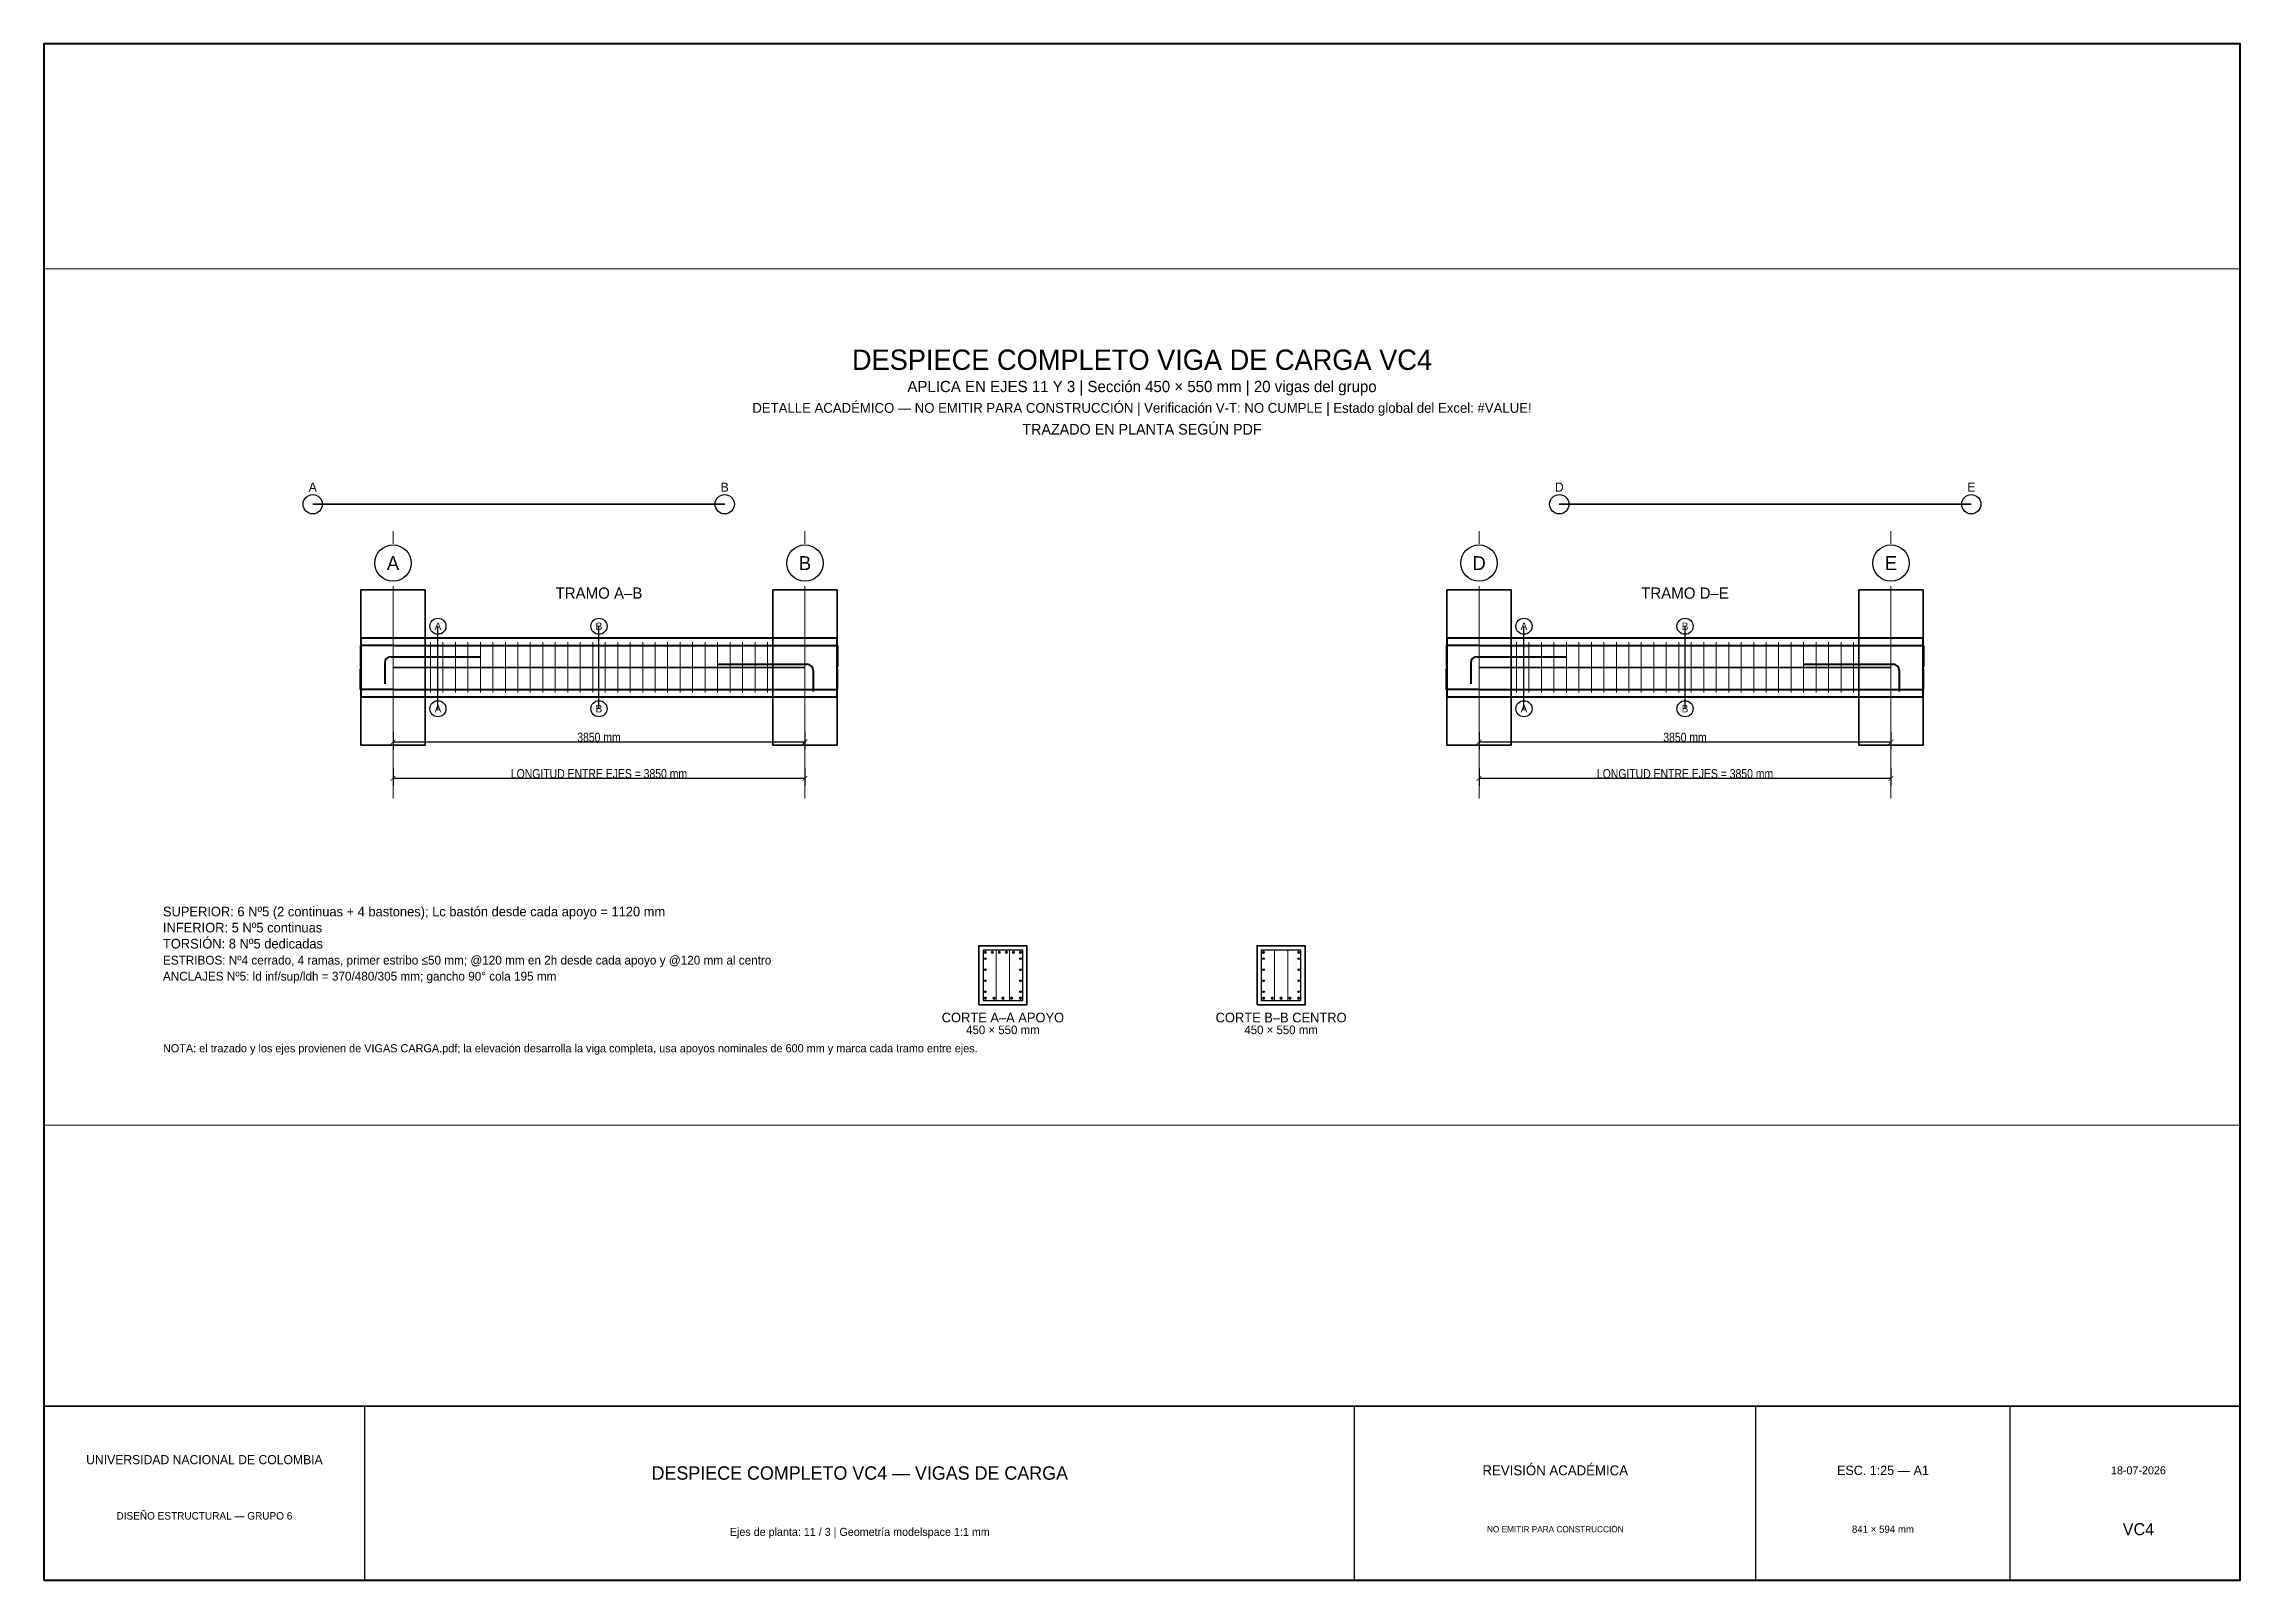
# Paper-space layout 'VC4_CARGA' of a CAD drawing. Header units: millimetres. Extents: x 10 to 831, y 10 to 584.
# The model-space entities are those that its viewports show. They can reach past a viewport. Long polylines and large blocks are cut down to what shows.
import ezdxf
from ezdxf.enums import TextEntityAlignment as Align

# ---------------------------------------------------------------- set-up
doc = ezdxf.new("R2010")
doc.units = ezdxf.units.MM
doc.linetypes.add('CENTER', pattern=[5.08, 3.175, -0.635, 0.635, -0.635])
for name, color, linetype in [('COLUMNAS', 7, 'Continuous'), ('CORTES', 7, 'Continuous'), ('COTAS', 7, 'Continuous'), ('EJES', 7, 'Continuous'), ('ESTRIBOS', 7, 'Continuous'), ('MARCO', 7, 'Continuous'), ('REF_INF', 7, 'Continuous'), ('REF_SUP_BASTON', 7, 'Continuous'), ('REF_SUP_CONT', 7, 'Continuous'), ('REF_TORSION', 7, 'Continuous'), ('TEXTO', 7, 'Continuous'), ('TRAZADO_PLANTA', 7, 'Continuous'), ('VIGA', 7, 'Continuous')]:
    doc.layers.add(name, color=color, linetype=linetype)
doc.styles.add('OpenSansCondensed-Light', font='OpenSansCondensed-Light.ttf')
doc.dimstyles.new('EZDXF', dxfattribs={"dimtxt": 0.25, "dimasz": 0.175, "dimexe": 0.375, "dimexo": 0.125, "dimgap": 0.1, "dimtad": 1, "dimlfac": 100, "dimzin": 12, "dimdsep": 46, "dimtxsty": 'OpenSansCondensed-Light', "dimblk": 'ARCHTICK', "dimcen": 2.5, "dimazin": 3, "dimtfac": 0.5, "dimtmove": 2, "dimatfit": 3})

# ---------------------------------------------------------------- blocks, each defined once
blk = doc.blocks.new('_ARCHTICK')
at = {"color": 0, "linetype": 'BYBLOCK', "const_width": 0.15}
blk.add_lwpolyline([(-0.5, -0.5), (0.5, 0.5)], dxfattribs=at)

msp = doc.modelspace()

# ---------------------------------------------------------------- linework, layer by layer
at = {"layer": 'COLUMNAS', "color": 7, "lineweight": 35}
for points in [[(2200, -21550), (2800, -21550), (2800, -20100), (2200, -20100)], [(6050, -21550), (6650, -21550), (6650, -20100), (6050, -20100)], [(12350, -21550), (12950, -21550), (12950, -20100), (12350, -20100)], [(16200, -21550), (16800, -21550), (16800, -20100), (16200, -20100)]]:
    msp.add_lwpolyline(points, close=True, dxfattribs=at)
at = {"layer": 'CORTES', "color": 7, "lineweight": 25}
for p, q in [((2920, -21210), (2920, -20440)), ((4425, -21210), (4425, -20440)), ((13070, -21210), (13070, -20440)), ((14575, -21210), (14575, -20440))]:
    msp.add_line(p, q, dxfattribs=at)
for centre in [(2920, -20440), (4425, -20440), (13070, -20440), (14575, -20440), (2920, -21210), (4425, -21210), (13070, -21210), (14575, -21210)]:
    msp.add_circle(centre, 75, dxfattribs=at)
at = {"layer": 'EJES', "color": 7, "linetype": 'CENTER', "lineweight": 18}
for p, q in [((2500, -22050), (2500, -19550)), ((6350, -22050), (6350, -19550)), ((12650, -22050), (12650, -19550)), ((16500, -22050), (16500, -19550))]:
    msp.add_line(p, q, dxfattribs=at)
at = {"layer": 'EJES', "color": 7, "lineweight": 25}
for centre in [(2500, -19850), (6350, -19850), (12650, -19850), (16500, -19850)]:
    msp.add_circle(centre, 170, dxfattribs=at)
at = {"layer": 'ESTRIBOS', "color": 7, "lineweight": 15}
for p, q in [((2850, -21060), (2850, -20590)), ((2966.66667, -21060), (2966.66667, -20590)), ((3083.33333, -21060), (3083.33333, -20590)), ((3200, -21060), (3200, -20590)), ((3316.66667, -21060), (3316.66667, -20590)), ((3433.33333, -21060), (3433.33333, -20590)), ((3550, -21060), (3550, -20590)), ((3666.66667, -21060), (3666.66667, -20590)), ((3783.33333, -21060), (3783.33333, -20590)), ((3900, -21060), (3900, -20590)), ((4016.66667, -21060), (4016.66667, -20590)), ((4133.33333, -21060), (4133.33333, -20590)), ((4250, -21060), (4250, -20590)), ((4366.66667, -21060), (4366.66667, -20590)), ((4483.33333, -21060), (4483.33333, -20590)), ((4600, -21060), (4600, -20590)), ((4716.66667, -21060), (4716.66667, -20590)), ((4833.33333, -21060), (4833.33333, -20590)), ((4950, -21060), (4950, -20590)), ((5066.66667, -21060), (5066.66667, -20590)), ((5183.33333, -21060), (5183.33333, -20590)), ((5300, -21060), (5300, -20590)), ((5416.66667, -21060), (5416.66667, -20590)), ((5533.33333, -21060), (5533.33333, -20590)), ((5650, -21060), (5650, -20590)), ((5766.66667, -21060), (5766.66667, -20590)), ((5883.33333, -21060), (5883.33333, -20590)), ((6000, -21060), (6000, -20590)), ((13000, -21060), (13000, -20590)), ((13116.66667, -21060), (13116.66667, -20590)), ((13233.33333, -21060), (13233.33333, -20590)), ((13350, -21060), (13350, -20590)), ((13466.66667, -21060), (13466.66667, -20590)), ((13583.33333, -21060), (13583.33333, -20590)), ((13700, -21060), (13700, -20590)), ((13816.66667, -21060), (13816.66667, -20590)), ((13933.33333, -21060), (13933.33333, -20590)), ((14050, -21060), (14050, -20590)), ((14166.66667, -21060), (14166.66667, -20590)), ((14283.33333, -21060), (14283.33333, -20590)), ((14400, -21060), (14400, -20590)), ((14516.66667, -21060), (14516.66667, -20590)), ((14633.33333, -21060), (14633.33333, -20590)), ((14750, -21060), (14750, -20590)), ((14866.66667, -21060), (14866.66667, -20590)), ((14983.33333, -21060), (14983.33333, -20590)), ((15100, -21060), (15100, -20590)), ((15216.66667, -21060), (15216.66667, -20590)), ((15333.33333, -21060), (15333.33333, -20590)), ((15450, -21060), (15450, -20590)), ((15566.66667, -21060), (15566.66667, -20590)), ((15683.33333, -21060), (15683.33333, -20590)), ((15800, -21060), (15800, -20590)), ((15916.66667, -21060), (15916.66667, -20590)), ((16033.33333, -21060), (16033.33333, -20590)), ((16150, -21060), (16150, -20590))]:
    msp.add_line(p, q, dxfattribs=at)
at = {"layer": 'ESTRIBOS', "color": 7, "lineweight": 20}
for p, q in [((8138.33333, -23935), (8138.33333, -23465)), ((8261.66667, -23935), (8261.66667, -23465)), ((10738.33333, -23935), (10738.33333, -23465)), ((10861.66667, -23935), (10861.66667, -23465))]:
    msp.add_line(p, q, dxfattribs=at)
at = {"layer": 'ESTRIBOS', "color": 7, "lineweight": 25}
for points in [[(8015, -23935), (8385, -23935), (8385, -23465), (8015, -23465)], [(10615, -23935), (10985, -23935), (10985, -23465), (10615, -23465)]]:
    msp.add_lwpolyline(points, close=True, dxfattribs=at)
at = {"layer": 'REF_INF', "color": 7, "lineweight": 40}
for p, q in [((2195, -21030), (2195, -20835)), ((6655, -21030), (6655, -20835)), ((12345, -21030), (12345, -20835)), ((16805, -21030), (16805, -20835)), ((2500, -21030), (2195, -21030)), ((2500, -21030), (6350, -21030)), ((6350, -21030), (6655, -21030)), ((12650, -21030), (12345, -21030)), ((12650, -21030), (16500, -21030)), ((16500, -21030), (16805, -21030))]:
    msp.add_line(p, q, dxfattribs=at)
at = {"layer": 'REF_INF', "color": 7, "lineweight": 35}
for centre in [(8035.65, -23914.35), (8117.825, -23914.35), (8200, -23914.35), (8282.175, -23914.35), (8364.35, -23914.35), (10635.65, -23914.35), (10717.825, -23914.35), (10800, -23914.35), (10882.175, -23914.35), (10964.35, -23914.35)]:
    msp.add_circle(centre, 7.95, dxfattribs=at)
at = {"layer": 'REF_SUP_BASTON', "color": 7, "lineweight": 40}
for p, q in [((2481.02765, -20725), (3315, -20725)), ((12631.02765, -20725), (13465, -20725)), ((2423.07765, -20782.95), (2423.07765, -20977.95)), ((5535, -20795), (6368.97235, -20795)), ((6426.92235, -20852.95), (6426.92235, -21047.95)), ((12573.07765, -20782.95), (12573.07765, -20977.95)), ((15685, -20795), (16518.97235, -20795)), ((16576.92235, -20852.95), (16576.92235, -21047.95))]:
    msp.add_line(p, q, dxfattribs=at)
for centre, start, end in [((2481.02765, -20782.95), 90, 180), ((12631.02765, -20782.95), 90, 180), ((6368.97235, -20852.95), 0, 90), ((16518.97235, -20852.95), 0, 90)]:
    msp.add_arc(centre, 57.95, start, end, dxfattribs=at)
at = {"layer": 'REF_SUP_CONT', "color": 7, "lineweight": 40}
for p, q in [((2500, -20620), (2195, -20620)), ((2195, -20620), (2195, -20815)), ((2500, -20620), (6350, -20620)), ((6350, -20620), (6655, -20620)), ((6655, -20620), (6655, -20815)), ((12650, -20620), (12345, -20620)), ((12345, -20620), (12345, -20815)), ((12650, -20620), (16500, -20620)), ((16500, -20620), (16805, -20620)), ((16805, -20620), (16805, -20815))]:
    msp.add_line(p, q, dxfattribs=at)
at = {"layer": 'REF_SUP_CONT', "color": 7, "lineweight": 35}
for centre in [(8035.65, -23485.65), (8101.39, -23485.65), (8167.13, -23485.65), (8232.87, -23485.65), (8298.61, -23485.65), (8364.35, -23485.65), (10635.65, -23485.65), (10964.35, -23485.65)]:
    msp.add_circle(centre, 7.95, dxfattribs=at)
at = {"layer": 'REF_TORSION', "color": 7, "lineweight": 35}
for p, q in [((2500, -20825), (6350, -20825)), ((12650, -20825), (16500, -20825))]:
    msp.add_line(p, q, dxfattribs=at)
at = {"layer": 'REF_TORSION', "color": 7, "lineweight": 30}
for centre in [(8035.65, -23545.65), (8364.35, -23545.65), (10635.65, -23545.65), (10964.35, -23545.65), (8035.65, -23648.55), (8035.65, -23751.45), (8364.35, -23648.55), (8364.35, -23751.45), (10635.65, -23648.55), (10635.65, -23751.45), (10964.35, -23648.55), (10964.35, -23751.45), (8035.65, -23854.35), (8364.35, -23854.35), (10635.65, -23854.35), (10964.35, -23854.35)]:
    msp.add_circle(centre, 7.95, dxfattribs=at)
at = {"layer": 'TRAZADO_PLANTA', "color": 7, "lineweight": 35}
for points in [[(1750, -19300), (5600, -19300)], [(13400, -19300), (17250, -19300)]]:
    msp.add_lwpolyline(points, dxfattribs=at)
at = {"layer": 'TRAZADO_PLANTA', "color": 7, "lineweight": 25}
for centre in [(1750, -19300), (5600, -19300), (13400, -19300), (17250, -19300)]:
    msp.add_circle(centre, 90, dxfattribs=at)
at = {"layer": 'VIGA', "color": 7, "lineweight": 40}
for points in [[(2200, -21100), (6650, -21100), (6650, -20550), (2200, -20550)], [(12350, -21100), (16800, -21100), (16800, -20550), (12350, -20550)]]:
    msp.add_lwpolyline(points, close=True, dxfattribs=at)
at = {"layer": 'VIGA', "color": 7, "lineweight": 35}
for points in [[(7975, -23975), (8425, -23975), (8425, -23425), (7975, -23425)], [(10575, -23975), (11025, -23975), (11025, -23425), (10575, -23425)]]:
    msp.add_lwpolyline(points, close=True, dxfattribs=at)

# ---------------------------------------------------------------- texts
at = {"layer": 'CORTES', "color": 7}
for s, height, p in [('A', 70, (2920, -20440)), ('B', 70, (4425, -20440)), ('A', 70, (13070, -20440)), ('B', 70, (14575, -20440)), ('A', 70, (2920, -21210)), ('B', 70, (4425, -21210)), ('A', 70, (13070, -21210)), ('B', 70, (14575, -21210)), ('CORTE A–A APOYO', 90, (8200, -24095)), ('CORTE B–B CENTRO', 90, (10800, -24095))]:
    msp.add_text(s, height=height, dxfattribs=at).set_placement(p, align=Align.MIDDLE_CENTER)
at = {"layer": 'EJES', "color": 7}
for s, p in [('A', (2500, -19850)), ('B', (6350, -19850)), ('D', (12650, -19850)), ('E', (16500, -19850))]:
    msp.add_text(s, height=130, dxfattribs=at).set_placement(p, align=Align.MIDDLE_CENTER)
at = {"layer": 'ESTRIBOS', "color": 7}
msp.add_text('ESTRIBOS: Nº4 cerrado, 4 ramas, primer estribo ≤50 mm; @120 mm en 2h desde cada apoyo y @120 mm al centro', height=82, dxfattribs=at).set_placement((350, -23600))
at = {"layer": 'REF_INF', "color": 7}
msp.add_text('INFERIOR: 5 Nº5 continuas', height=90, dxfattribs=at).set_placement((350, -23300))
at = {"layer": 'REF_SUP_CONT', "color": 7}
msp.add_text('SUPERIOR: 6 Nº5 (2 continuas + 4 bastones); Lc bastón desde cada apoyo = 1120 mm', height=90, dxfattribs=at).set_placement((350, -23150))
at = {"layer": 'REF_TORSION', "color": 7}
msp.add_text('TORSIÓN: 8 Nº5 dedicadas', height=90, dxfattribs=at).set_placement((350, -23450))
at = {"layer": 'TEXTO', "color": 7}
for s, height, p in [('DESPIECE COMPLETO VIGA DE CARGA VC4', 190, (9500, -17950)), ('APLICA EN EJES 11 Y 3 | Sección 450 × 550 mm | 20 vigas del grupo', 105, (9500, -18200)), ('DETALLE ACADÉMICO — NO EMITIR PARA CONSTRUCCIÓN | Verificación V-T: NO CUMPLE | Estado global del Excel: #VALUE!', 92, (9500, -18400)), ('TRAMO A–B', 105, (4425, -20130)), ('TRAMO D–E', 105, (14575, -20130)), ('450 × 550 mm', 80, (8200, -24210)), ('450 × 550 mm', 80, (10800, -24210))]:
    msp.add_text(s, height=height, dxfattribs=at).set_placement(p, align=Align.MIDDLE_CENTER)
for s, height, p in [('ANCLAJES Nº5: ld inf/sup/ldh = 370/480/305 mm; gancho 90° cola 195 mm', 82, (350, -23750)), ('NOTA: el trazado y los ejes provienen de VIGAS CARGA.pdf; la elevación desarrolla la viga completa, usa apoyos nominales de 600 mm y marca cada tramo entre ejes.', 76, (350, -24420))]:
    msp.add_text(s, height=height, dxfattribs=at).set_placement(p)
at = {"layer": 'TRAZADO_PLANTA', "color": 7}
for s, height, p in [('TRAZADO EN PLANTA SEGÚN PDF', 100, (9500, -18600)), ('A', 85, (1750, -19140)), ('B', 85, (5600, -19140)), ('D', 85, (13400, -19140)), ('E', 85, (17250, -19140))]:
    msp.add_text(s, height=height, dxfattribs=at).set_placement(p, align=Align.MIDDLE_CENTER)

# ---------------------------------------------------------------- dimensions: what is measured, and where the dimension line sits
at = {"layer": 'COTAS'}
for base, p1, p2, text in [((2500, -21520), (2500, -21400), (6350, -21400), '3850 mm'), ((2500, -21860), (2500, -21740), (6350, -21740), 'LONGITUD ENTRE EJES = 3850 mm'), ((12650, -21520), (12650, -21400), (16500, -21400), '3850 mm'), ((12650, -21860), (12650, -21740), (16500, -21740), 'LONGITUD ENTRE EJES = 3850 mm')]:
    msp.add_linear_dim(base=base, p1=p1, p2=p2, text=text, dimstyle='EZDXF', override={"dimtxt": 85, "dimasz": 45, "dimexe": 70, "dimexo": 25, "dimtad": 1, "dimclrd": 7, "dimclre": 7, "dimclrt": 7}, dxfattribs=at).render()

psp = doc.layouts.new('VC4_CARGA')

# ---------------------------------------------------------------- linework, layer by layer
at = {"layer": 'MARCO', "color": 7, "lineweight": 25}
for p, q in [((130, 10), (130, 75)), ((500, 10), (500, 75)), ((650, 10), (650, 75)), ((745, 10), (745, 75))]:
    psp.add_line(p, q, dxfattribs=at)
at = {"layer": 'MARCO', "color": 7, "lineweight": 40}
psp.add_lwpolyline([(10, 10), (831, 10), (831, 584), (10, 584)], close=True, dxfattribs=at)
at = {"layer": 'MARCO', "color": 7, "lineweight": 35}
psp.add_lwpolyline([(10, 10), (831, 10), (831, 75), (10, 75)], close=True, dxfattribs=at)

# ---------------------------------------------------------------- texts
at = {"layer": 'TEXTO', "color": 7}
for s, height, p in [('UNIVERSIDAD NACIONAL DE COLOMBIA', 3.4, (70, 55)), ('DESPIECE COMPLETO VC4 — VIGAS DE CARGA', 5, (315, 50)), ('REVISIÓN ACADÉMICA', 3.7, (575, 51)), ('ESC. 1:25 — A1', 3.5, (697.5, 51)), ('18-07-2026', 3, (793, 51)), ('DISEÑO ESTRUCTURAL — GRUPO 6', 2.8, (70, 34)), ('Ejes de planta: 11 / 3 | Geometría modelspace 1:1 mm', 3, (315, 28)), ('NO EMITIR PARA CONSTRUCCIÓN', 2.3, (575, 29)), ('841 × 594 mm', 2.7, (697.5, 29)), ('VC4', 4.5, (793, 29))]:
    psp.add_text(s, height=height, dxfattribs=at).set_placement(p, align=Align.MIDDLE_CENTER)

# ---------------------------------------------------------------- viewports
at = {"layer": 'VIEWPORTS'}
psp.add_viewport(center=(420.5, 340), size=(821, 320), view_center_point=(9500, -21100), view_height=8000, dxfattribs=at)

doc.saveas('drawing.dxf')
